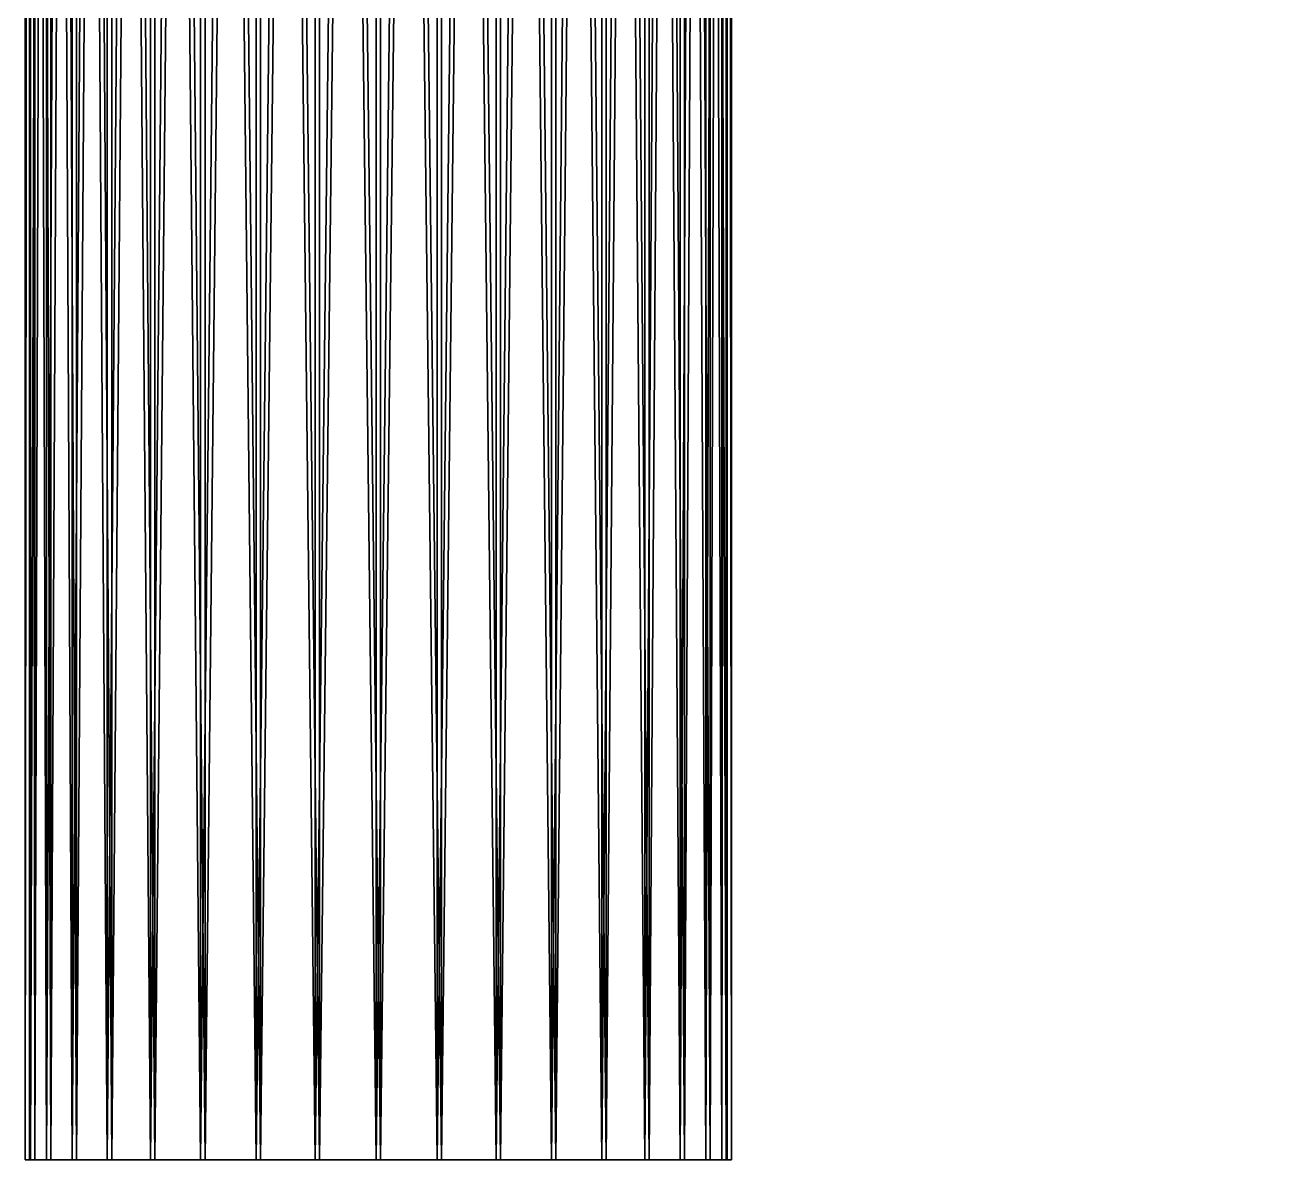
# Model space of a CAD drawing. Header units: metres. Extents: x -4.87 to 4.87, y -6.04 to 1.46.
# Drawn here: x -1.226 to -0.688, y -5.75 to -5.265 of the extents above; entities that cross this region are included whole.
import ezdxf

# ---------------------------------------------------------------- set-up
doc = ezdxf.new("R2010")
doc.units = ezdxf.units.M

msp = doc.modelspace()

# ---------------------------------------------------------------- linework, layer by layer
at = {"layer": 'Cylinder 7'}
for points in [[(-1.22591, -5.75, 0.8876), (-1.22363, -3.5, 0.91364), (-1.22363, -5.75, 0.91364)], [(-1.22591, -5.75, 0.8876), (-1.22591, -3.5, 0.8876), (-1.22363, -3.5, 0.91364)], [(-1.22363, -5.75, 0.86155), (-1.22591, -3.5, 0.8876), (-1.22591, -5.75, 0.8876)], [(-1.22363, -5.75, 0.86155), (-1.22363, -3.5, 0.86155), (-1.22591, -3.5, 0.8876)], [(-1.22363, -5.75, 0.91364), (-1.21687, -3.5, 0.9389), (-1.21686, -5.75, 0.9389)], [(-1.22363, -5.75, 0.91364), (-1.22363, -3.5, 0.91364), (-1.21687, -3.5, 0.9389)], [(-1.21686, -5.75, 0.83629), (-1.22363, -3.5, 0.86155), (-1.22363, -5.75, 0.86155)], [(-1.21686, -5.75, 0.83629), (-1.21687, -3.5, 0.83629), (-1.22363, -3.5, 0.86155)], [(-1.21686, -5.75, 0.9389), (-1.21687, -3.5, 0.9389), (-1.20581, -3.5, 0.9626)], [(-1.20581, -5.75, 0.8126), (-1.21687, -3.5, 0.83629), (-1.21686, -5.75, 0.83629)], [(-1.20581, -5.75, 0.8126), (-1.20581, -3.5, 0.8126), (-1.21687, -3.5, 0.83629)], [(-1.21686, -5.75, 0.9389), (-1.20581, -3.5, 0.9626), (-1.20581, -5.75, 0.9626)], [(-1.20581, -5.75, 0.9626), (-1.19082, -3.5, 0.98401), (-1.19082, -5.75, 0.98401)], [(-1.20581, -5.75, 0.9626), (-1.20581, -3.5, 0.9626), (-1.19082, -3.5, 0.98401)], [(-1.19082, -5.75, 0.79118), (-1.20581, -3.5, 0.8126), (-1.20581, -5.75, 0.8126)], [(-1.19082, -5.75, 0.79118), (-1.19082, -3.5, 0.79118), (-1.20581, -3.5, 0.8126)], [(-1.19082, -5.75, 0.98401), (-1.17233, -3.5, 1.0025), (-1.17233, -5.75, 1.0025)], [(-1.19082, -5.75, 0.98401), (-1.19082, -3.5, 0.98401), (-1.17233, -3.5, 1.0025)], [(-1.17233, -5.75, 0.77269), (-1.19082, -3.5, 0.79118), (-1.19082, -5.75, 0.79118)], [(-1.17233, -5.75, 0.77269), (-1.17233, -3.5, 0.77269), (-1.19082, -3.5, 0.79118)], [(-1.17233, -5.75, 1.0025), (-1.15091, -3.5, 1.0175), (-1.15091, -5.75, 1.0175)], [(-1.17233, -5.75, 1.0025), (-1.17233, -3.5, 1.0025), (-1.15091, -3.5, 1.0175)], [(-1.15091, -5.75, 0.75769), (-1.17233, -3.5, 0.77269), (-1.17233, -5.75, 0.77269)], [(-1.15091, -5.75, 0.75769), (-1.15091, -3.5, 0.75769), (-1.17233, -3.5, 0.77269)], [(-1.15091, -5.75, 1.0175), (-1.12721, -3.5, 1.02855), (-1.12721, -5.75, 1.02855)], [(-1.15091, -5.75, 1.0175), (-1.15091, -3.5, 1.0175), (-1.12721, -3.5, 1.02855)], [(-1.12721, -5.75, 0.74664), (-1.15091, -3.5, 0.75769), (-1.15091, -5.75, 0.75769)], [(-1.12721, -5.75, 0.74664), (-1.12721, -3.5, 0.74664), (-1.15091, -3.5, 0.75769)], [(-1.12721, -5.75, 1.02855), (-1.10196, -3.5, 1.03532), (-1.10196, -5.75, 1.03532)], [(-1.12721, -5.75, 1.02855), (-1.12721, -3.5, 1.02855), (-1.10196, -3.5, 1.03532)], [(-1.10196, -5.75, 0.73987), (-1.12721, -3.5, 0.74664), (-1.12721, -5.75, 0.74664)], [(-1.10196, -5.75, 0.73987), (-1.10196, -3.5, 0.73987), (-1.12721, -3.5, 0.74664)], [(-1.10196, -5.75, 1.03532), (-1.07591, -3.5, 1.0376), (-1.07591, -5.75, 1.0376)], [(-1.10196, -5.75, 1.03532), (-1.10196, -3.5, 1.03532), (-1.07591, -3.5, 1.0376)], [(-1.07591, -5.75, 0.7376), (-1.10196, -3.5, 0.73987), (-1.10196, -5.75, 0.73987)], [(-1.07591, -5.75, 0.7376), (-1.07591, -3.5, 0.7376), (-1.10196, -3.5, 0.73987)], [(-1.04986, -5.75, 0.73987), (-1.07591, -3.5, 0.7376), (-1.07591, -5.75, 0.7376)], [(-1.04986, -5.75, 0.73987), (-1.04986, -3.5, 0.73987), (-1.07591, -3.5, 0.7376)], [(-1.07591, -5.75, 1.0376), (-1.04986, -3.5, 1.03532), (-1.04986, -5.75, 1.03532)], [(-1.07591, -5.75, 1.0376), (-1.07591, -3.5, 1.0376), (-1.04986, -3.5, 1.03532)], [(-1.02461, -5.75, 0.74664), (-1.04986, -3.5, 0.73987), (-1.04986, -5.75, 0.73987)], [(-1.02461, -5.75, 0.74664), (-1.02461, -3.5, 0.74664), (-1.04986, -3.5, 0.73987)], [(-1.04986, -5.75, 1.03532), (-1.02461, -3.5, 1.02855), (-1.02461, -5.75, 1.02855)], [(-1.04986, -5.75, 1.03532), (-1.04986, -3.5, 1.03532), (-1.02461, -3.5, 1.02855)], [(-1.00091, -5.75, 0.75769), (-1.02461, -3.5, 0.74664), (-1.02461, -5.75, 0.74664)], [(-1.00091, -5.75, 0.75769), (-1.00091, -3.5, 0.75769), (-1.02461, -3.5, 0.74664)], [(-1.02461, -5.75, 1.02855), (-1.00091, -3.5, 1.0175), (-1.00091, -5.75, 1.0175)], [(-1.02461, -5.75, 1.02855), (-1.02461, -3.5, 1.02855), (-1.00091, -3.5, 1.0175)], [(-0.97949, -5.75, 0.77269), (-1.00091, -3.5, 0.75769), (-1.00091, -5.75, 0.75769)], [(-0.97949, -5.75, 0.77269), (-0.97949, -3.5, 0.77269), (-1.00091, -3.5, 0.75769)], [(-1.00091, -5.75, 1.0175), (-0.97949, -3.5, 1.0025), (-0.97949, -5.75, 1.0025)], [(-1.00091, -5.75, 1.0175), (-1.00091, -3.5, 1.0175), (-0.97949, -3.5, 1.0025)], [(-0.961, -5.75, 0.79118), (-0.97949, -3.5, 0.77269), (-0.97949, -5.75, 0.77269)], [(-0.961, -5.75, 0.79118), (-0.961, -3.5, 0.79118), (-0.97949, -3.5, 0.77269)], [(-0.97949, -5.75, 1.0025), (-0.961, -3.5, 0.98401), (-0.961, -5.75, 0.98401)], [(-0.97949, -5.75, 1.0025), (-0.97949, -3.5, 1.0025), (-0.961, -3.5, 0.98401)], [(-0.94601, -5.75, 0.8126), (-0.961, -3.5, 0.79118), (-0.961, -5.75, 0.79118)], [(-0.94601, -5.75, 0.8126), (-0.94601, -3.5, 0.8126), (-0.961, -3.5, 0.79118)], [(-0.961, -5.75, 0.98401), (-0.94601, -3.5, 0.9626), (-0.94601, -5.75, 0.9626)], [(-0.961, -5.75, 0.98401), (-0.961, -3.5, 0.98401), (-0.94601, -3.5, 0.9626)], [(-0.93496, -5.75, 0.83629), (-0.94601, -3.5, 0.8126), (-0.94601, -5.75, 0.8126)], [(-0.93496, -5.75, 0.83629), (-0.93496, -3.5, 0.83629), (-0.94601, -3.5, 0.8126)], [(-0.94601, -5.75, 0.9626), (-0.93496, -3.5, 0.9389), (-0.93496, -5.75, 0.9389)], [(-0.94601, -5.75, 0.9626), (-0.94601, -3.5, 0.9626), (-0.93496, -3.5, 0.9389)], [(-0.92819, -5.75, 0.86155), (-0.93496, -3.5, 0.83629), (-0.93496, -5.75, 0.83629)], [(-0.92819, -5.75, 0.86155), (-0.92819, -3.5, 0.86155), (-0.93496, -3.5, 0.83629)], [(-0.93496, -5.75, 0.9389), (-0.92819, -3.5, 0.91364), (-0.92819, -5.75, 0.91364)], [(-0.93496, -5.75, 0.9389), (-0.93496, -3.5, 0.9389), (-0.92819, -3.5, 0.91364)], [(-0.92591, -5.75, 0.8876), (-0.92819, -3.5, 0.86155), (-0.92819, -5.75, 0.86155)], [(-0.92591, -5.75, 0.8876), (-0.92591, -3.5, 0.8876), (-0.92819, -3.5, 0.86155)], [(-0.92819, -5.75, 0.91364), (-0.92591, -3.5, 0.8876), (-0.92591, -5.75, 0.8876)], [(-0.92819, -5.75, 0.91364), (-0.92819, -3.5, 0.91364), (-0.92591, -3.5, 0.8876)], [(-1.07591, -5.75, 0.8876), (-1.22591, -5.75, 0.8876), (-1.22363, -5.75, 0.91364)], [(-1.22591, -5.75, 0.8876), (-1.22363, -5.75, 0.91364), (-1.22363, -5.75, 0.91364)], [(-1.22591, -5.75, 0.8876), (-1.22591, -5.75, 0.8876), (-1.22363, -5.75, 0.91364)], [(-1.07591, -5.75, 0.8876), (-1.22591, -5.75, 0.8876), (-1.07591, -5.75, 0.8876)], [(-1.07591, -5.75, 0.8876), (-1.22363, -5.75, 0.86155), (-1.22591, -5.75, 0.8876)], [(-1.22363, -5.75, 0.86155), (-1.22591, -5.75, 0.8876), (-1.22591, -5.75, 0.8876)], [(-1.22363, -5.75, 0.86155), (-1.22363, -5.75, 0.86155), (-1.22591, -5.75, 0.8876)], [(-1.07591, -5.75, 0.8876), (-1.22363, -5.75, 0.91364), (-1.21686, -5.75, 0.9389)], [(-1.22363, -5.75, 0.91364), (-1.21686, -5.75, 0.9389), (-1.21686, -5.75, 0.9389)], [(-1.22363, -5.75, 0.91364), (-1.22363, -5.75, 0.91364), (-1.21686, -5.75, 0.9389)], [(-1.07591, -5.75, 0.8876), (-1.22363, -5.75, 0.91364), (-1.07591, -5.75, 0.8876)], [(-1.07591, -5.75, 0.8876), (-1.22363, -5.75, 0.86155), (-1.07591, -5.75, 0.8876)], [(-1.07591, -5.75, 0.8876), (-1.21686, -5.75, 0.83629), (-1.22363, -5.75, 0.86155)], [(-1.21686, -5.75, 0.83629), (-1.22363, -5.75, 0.86155), (-1.22363, -5.75, 0.86155)], [(-1.21686, -5.75, 0.83629), (-1.21686, -5.75, 0.83629), (-1.22363, -5.75, 0.86155)], [(-1.07591, -5.75, 0.8876), (-1.21686, -5.75, 0.9389), (-1.20581, -5.75, 0.9626)], [(-1.21686, -5.75, 0.9389), (-1.20581, -5.75, 0.9626), (-1.20581, -5.75, 0.9626)], [(-1.21686, -5.75, 0.9389), (-1.21686, -5.75, 0.9389), (-1.20581, -5.75, 0.9626)], [(-1.07591, -5.75, 0.8876), (-1.21686, -5.75, 0.9389), (-1.07591, -5.75, 0.8876)], [(-1.07591, -5.75, 0.8876), (-1.21686, -5.75, 0.83629), (-1.07591, -5.75, 0.8876)], [(-1.07591, -5.75, 0.8876), (-1.20581, -5.75, 0.8126), (-1.21686, -5.75, 0.83629)], [(-1.20581, -5.75, 0.8126), (-1.21686, -5.75, 0.83629), (-1.21686, -5.75, 0.83629)], [(-1.20581, -5.75, 0.8126), (-1.20581, -5.75, 0.8126), (-1.21686, -5.75, 0.83629)], [(-1.07591, -5.75, 0.8876), (-1.20581, -5.75, 0.9626), (-1.19082, -5.75, 0.98401)], [(-1.20581, -5.75, 0.9626), (-1.19082, -5.75, 0.98401), (-1.19082, -5.75, 0.98401)], [(-1.20581, -5.75, 0.9626), (-1.20581, -5.75, 0.9626), (-1.19082, -5.75, 0.98401)], [(-1.07591, -5.75, 0.8876), (-1.20581, -5.75, 0.9626), (-1.07591, -5.75, 0.8876)], [(-1.07591, -5.75, 0.8876), (-1.20581, -5.75, 0.8126), (-1.07591, -5.75, 0.8876)], [(-1.07591, -5.75, 0.8876), (-1.19082, -5.75, 0.79118), (-1.20581, -5.75, 0.8126)], [(-1.19082, -5.75, 0.79118), (-1.20581, -5.75, 0.8126), (-1.20581, -5.75, 0.8126)], [(-1.19082, -5.75, 0.79118), (-1.19082, -5.75, 0.79118), (-1.20581, -5.75, 0.8126)], [(-1.07591, -5.75, 0.8876), (-1.19082, -5.75, 0.98401), (-1.17233, -5.75, 1.0025)], [(-1.19082, -5.75, 0.98401), (-1.17233, -5.75, 1.0025), (-1.17233, -5.75, 1.0025)], [(-1.19082, -5.75, 0.98401), (-1.19082, -5.75, 0.98401), (-1.17233, -5.75, 1.0025)], [(-1.07591, -5.75, 0.8876), (-1.19082, -5.75, 0.98401), (-1.07591, -5.75, 0.8876)], [(-1.07591, -5.75, 0.8876), (-1.19082, -5.75, 0.79118), (-1.07591, -5.75, 0.8876)], [(-1.07591, -5.75, 0.8876), (-1.17233, -5.75, 0.77269), (-1.19082, -5.75, 0.79118)], [(-1.17233, -5.75, 0.77269), (-1.19082, -5.75, 0.79118), (-1.19082, -5.75, 0.79118)], [(-1.17233, -5.75, 0.77269), (-1.17233, -5.75, 0.77269), (-1.19082, -5.75, 0.79118)], [(-1.07591, -5.75, 0.8876), (-1.17233, -5.75, 1.0025), (-1.15091, -5.75, 1.0175)], [(-1.17233, -5.75, 1.0025), (-1.15091, -5.75, 1.0175), (-1.15091, -5.75, 1.0175)], [(-1.17233, -5.75, 1.0025), (-1.17233, -5.75, 1.0025), (-1.15091, -5.75, 1.0175)], [(-1.07591, -5.75, 0.8876), (-1.17233, -5.75, 1.0025), (-1.07591, -5.75, 0.8876)], [(-1.07591, -5.75, 0.8876), (-1.17233, -5.75, 0.77269), (-1.07591, -5.75, 0.8876)], [(-1.07591, -5.75, 0.8876), (-1.15091, -5.75, 0.75769), (-1.17233, -5.75, 0.77269)], [(-1.15091, -5.75, 0.75769), (-1.17233, -5.75, 0.77269), (-1.17233, -5.75, 0.77269)], [(-1.15091, -5.75, 0.75769), (-1.15091, -5.75, 0.75769), (-1.17233, -5.75, 0.77269)], [(-1.07591, -5.75, 0.8876), (-1.15091, -5.75, 1.0175), (-1.12721, -5.75, 1.02855)], [(-1.15091, -5.75, 1.0175), (-1.12721, -5.75, 1.02855), (-1.12721, -5.75, 1.02855)], [(-1.15091, -5.75, 1.0175), (-1.15091, -5.75, 1.0175), (-1.12721, -5.75, 1.02855)], [(-1.07591, -5.75, 0.8876), (-1.15091, -5.75, 1.0175), (-1.07591, -5.75, 0.8876)], [(-1.07591, -5.75, 0.8876), (-1.15091, -5.75, 0.75769), (-1.07591, -5.75, 0.8876)], [(-1.07591, -5.75, 0.8876), (-1.12721, -5.75, 0.74664), (-1.15091, -5.75, 0.75769)], [(-1.12721, -5.75, 0.74664), (-1.15091, -5.75, 0.75769), (-1.15091, -5.75, 0.75769)], [(-1.12721, -5.75, 0.74664), (-1.12721, -5.75, 0.74664), (-1.15091, -5.75, 0.75769)], [(-1.07591, -5.75, 0.8876), (-1.12721, -5.75, 1.02855), (-1.10196, -5.75, 1.03532)], [(-1.12721, -5.75, 1.02855), (-1.10196, -5.75, 1.03532), (-1.10196, -5.75, 1.03532)], [(-1.12721, -5.75, 1.02855), (-1.12721, -5.75, 1.02855), (-1.10196, -5.75, 1.03532)], [(-1.07591, -5.75, 0.8876), (-1.12721, -5.75, 1.02855), (-1.07591, -5.75, 0.8876)], [(-1.07591, -5.75, 0.8876), (-1.12721, -5.75, 0.74664), (-1.07591, -5.75, 0.8876)], [(-1.07591, -5.75, 0.8876), (-1.10196, -5.75, 0.73987), (-1.12721, -5.75, 0.74664)], [(-1.10196, -5.75, 0.73987), (-1.12721, -5.75, 0.74664), (-1.12721, -5.75, 0.74664)], [(-1.10196, -5.75, 0.73987), (-1.10196, -5.75, 0.73987), (-1.12721, -5.75, 0.74664)], [(-1.07591, -5.75, 0.8876), (-1.10196, -5.75, 1.03532), (-1.07591, -5.75, 1.0376)], [(-1.10196, -5.75, 1.03532), (-1.07591, -5.75, 1.0376), (-1.07591, -5.75, 1.0376)], [(-1.10196, -5.75, 1.03532), (-1.10196, -5.75, 1.03532), (-1.07591, -5.75, 1.0376)], [(-1.07591, -5.75, 0.8876), (-1.10196, -5.75, 1.03532), (-1.07591, -5.75, 0.8876)], [(-1.07591, -5.75, 0.8876), (-1.10196, -5.75, 0.73987), (-1.07591, -5.75, 0.8876)], [(-1.07591, -5.75, 0.8876), (-1.07591, -5.75, 0.7376), (-1.10196, -5.75, 0.73987)], [(-1.07591, -5.75, 0.7376), (-1.10196, -5.75, 0.73987), (-1.10196, -5.75, 0.73987)], [(-1.07591, -5.75, 0.7376), (-1.07591, -5.75, 0.7376), (-1.10196, -5.75, 0.73987)], [(-1.07591, -5.75, 0.8876), (-1.07591, -5.75, 1.0376), (-1.07591, -5.75, 0.8876)], [(-1.07591, -5.75, 0.8876), (-1.07591, -5.75, 0.7376), (-1.07591, -5.75, 0.8876)], [(-1.07591, -5.75, 0.8876), (-1.04986, -5.75, 0.73987), (-1.07591, -5.75, 0.7376)], [(-1.04986, -5.75, 0.73987), (-1.07591, -5.75, 0.7376), (-1.07591, -5.75, 0.7376)], [(-1.04986, -5.75, 0.73987), (-1.04986, -5.75, 0.73987), (-1.07591, -5.75, 0.7376)], [(-1.07591, -5.75, 0.8876), (-1.04986, -5.75, 0.73987), (-1.07591, -5.75, 0.8876)], [(-1.07591, -5.75, 0.8876), (-1.02461, -5.75, 0.74664), (-1.04986, -5.75, 0.73987)], [(-1.07591, -5.75, 0.8876), (-1.02461, -5.75, 0.74664), (-1.07591, -5.75, 0.8876)], [(-1.07591, -5.75, 0.8876), (-1.00091, -5.75, 0.75769), (-1.02461, -5.75, 0.74664)], [(-1.07591, -5.75, 0.8876), (-1.00091, -5.75, 0.75769), (-1.07591, -5.75, 0.8876)], [(-1.07591, -5.75, 0.8876), (-0.97949, -5.75, 0.77269), (-1.00091, -5.75, 0.75769)], [(-1.07591, -5.75, 0.8876), (-0.97949, -5.75, 0.77269), (-1.07591, -5.75, 0.8876)], [(-1.07591, -5.75, 0.8876), (-0.961, -5.75, 0.79118), (-0.97949, -5.75, 0.77269)], [(-1.07591, -5.75, 0.8876), (-0.961, -5.75, 0.79118), (-1.07591, -5.75, 0.8876)], [(-1.07591, -5.75, 0.8876), (-0.94601, -5.75, 0.8126), (-0.961, -5.75, 0.79118)], [(-1.07591, -5.75, 0.8876), (-0.94601, -5.75, 0.8126), (-1.07591, -5.75, 0.8876)], [(-1.07591, -5.75, 0.8876), (-0.93496, -5.75, 0.83629), (-0.94601, -5.75, 0.8126)], [(-1.07591, -5.75, 0.8876), (-0.93496, -5.75, 0.83629), (-1.07591, -5.75, 0.8876)], [(-1.07591, -5.75, 0.8876), (-0.92819, -5.75, 0.86155), (-0.93496, -5.75, 0.83629)], [(-1.07591, -5.75, 0.8876), (-0.92819, -5.75, 0.86155), (-1.07591, -5.75, 0.8876)], [(-1.07591, -5.75, 0.8876), (-0.92591, -5.75, 0.8876), (-0.92819, -5.75, 0.86155)], [(-1.07591, -5.75, 0.8876), (-0.92591, -5.75, 0.8876), (-1.07591, -5.75, 0.8876)], [(-1.07591, -5.75, 0.8876), (-0.92819, -5.75, 0.91364), (-0.92591, -5.75, 0.8876)], [(-1.07591, -5.75, 0.8876), (-0.92819, -5.75, 0.91364), (-1.07591, -5.75, 0.8876)], [(-1.07591, -5.75, 0.8876), (-0.93496, -5.75, 0.9389), (-0.92819, -5.75, 0.91364)], [(-1.07591, -5.75, 0.8876), (-0.93496, -5.75, 0.9389), (-1.07591, -5.75, 0.8876)], [(-1.07591, -5.75, 0.8876), (-0.94601, -5.75, 0.9626), (-0.93496, -5.75, 0.9389)], [(-1.07591, -5.75, 0.8876), (-0.94601, -5.75, 0.9626), (-1.07591, -5.75, 0.8876)], [(-1.07591, -5.75, 0.8876), (-0.961, -5.75, 0.98401), (-0.94601, -5.75, 0.9626)], [(-1.07591, -5.75, 0.8876), (-0.961, -5.75, 0.98401), (-1.07591, -5.75, 0.8876)], [(-1.07591, -5.75, 0.8876), (-0.97949, -5.75, 1.0025), (-0.961, -5.75, 0.98401)], [(-1.07591, -5.75, 0.8876), (-0.97949, -5.75, 1.0025), (-1.07591, -5.75, 0.8876)], [(-1.07591, -5.75, 0.8876), (-1.00091, -5.75, 1.0175), (-0.97949, -5.75, 1.0025)], [(-1.07591, -5.75, 0.8876), (-1.00091, -5.75, 1.0175), (-1.07591, -5.75, 0.8876)], [(-1.07591, -5.75, 0.8876), (-1.02461, -5.75, 1.02855), (-1.00091, -5.75, 1.0175)], [(-1.07591, -5.75, 0.8876), (-1.02461, -5.75, 1.02855), (-1.07591, -5.75, 0.8876)], [(-1.07591, -5.75, 0.8876), (-1.04986, -5.75, 1.03532), (-1.02461, -5.75, 1.02855)], [(-1.07591, -5.75, 0.8876), (-1.04986, -5.75, 1.03532), (-1.07591, -5.75, 0.8876)], [(-1.07591, -5.75, 0.8876), (-1.07591, -5.75, 1.0376), (-1.04986, -5.75, 1.03532)], [(-1.07591, -5.75, 1.0376), (-1.04986, -5.75, 1.03532), (-1.04986, -5.75, 1.03532)], [(-1.07591, -5.75, 1.0376), (-1.07591, -5.75, 1.0376), (-1.04986, -5.75, 1.03532)], [(-1.02461, -5.75, 0.74664), (-1.04986, -5.75, 0.73987), (-1.04986, -5.75, 0.73987)], [(-1.02461, -5.75, 0.74664), (-1.02461, -5.75, 0.74664), (-1.04986, -5.75, 0.73987)], [(-1.04986, -5.75, 1.03532), (-1.02461, -5.75, 1.02855), (-1.02461, -5.75, 1.02855)], [(-1.04986, -5.75, 1.03532), (-1.04986, -5.75, 1.03532), (-1.02461, -5.75, 1.02855)], [(-1.00091, -5.75, 0.75769), (-1.02461, -5.75, 0.74664), (-1.02461, -5.75, 0.74664)], [(-1.00091, -5.75, 0.75769), (-1.00091, -5.75, 0.75769), (-1.02461, -5.75, 0.74664)], [(-1.02461, -5.75, 1.02855), (-1.00091, -5.75, 1.0175), (-1.00091, -5.75, 1.0175)], [(-1.02461, -5.75, 1.02855), (-1.02461, -5.75, 1.02855), (-1.00091, -5.75, 1.0175)], [(-0.97949, -5.75, 0.77269), (-1.00091, -5.75, 0.75769), (-1.00091, -5.75, 0.75769)], [(-0.97949, -5.75, 0.77269), (-0.97949, -5.75, 0.77269), (-1.00091, -5.75, 0.75769)], [(-1.00091, -5.75, 1.0175), (-0.97949, -5.75, 1.0025), (-0.97949, -5.75, 1.0025)], [(-1.00091, -5.75, 1.0175), (-1.00091, -5.75, 1.0175), (-0.97949, -5.75, 1.0025)], [(-0.961, -5.75, 0.79118), (-0.97949, -5.75, 0.77269), (-0.97949, -5.75, 0.77269)], [(-0.961, -5.75, 0.79118), (-0.961, -5.75, 0.79118), (-0.97949, -5.75, 0.77269)], [(-0.97949, -5.75, 1.0025), (-0.961, -5.75, 0.98401), (-0.961, -5.75, 0.98401)], [(-0.97949, -5.75, 1.0025), (-0.97949, -5.75, 1.0025), (-0.961, -5.75, 0.98401)], [(-0.94601, -5.75, 0.8126), (-0.961, -5.75, 0.79118), (-0.961, -5.75, 0.79118)], [(-0.94601, -5.75, 0.8126), (-0.94601, -5.75, 0.8126), (-0.961, -5.75, 0.79118)], [(-0.961, -5.75, 0.98401), (-0.94601, -5.75, 0.9626), (-0.94601, -5.75, 0.9626)], [(-0.961, -5.75, 0.98401), (-0.961, -5.75, 0.98401), (-0.94601, -5.75, 0.9626)], [(-0.93496, -5.75, 0.83629), (-0.94601, -5.75, 0.8126), (-0.94601, -5.75, 0.8126)], [(-0.93496, -5.75, 0.83629), (-0.93496, -5.75, 0.83629), (-0.94601, -5.75, 0.8126)], [(-0.94601, -5.75, 0.9626), (-0.93496, -5.75, 0.9389), (-0.93496, -5.75, 0.9389)], [(-0.94601, -5.75, 0.9626), (-0.94601, -5.75, 0.9626), (-0.93496, -5.75, 0.9389)], [(-0.92819, -5.75, 0.86155), (-0.93496, -5.75, 0.83629), (-0.93496, -5.75, 0.83629)], [(-0.92819, -5.75, 0.86155), (-0.92819, -5.75, 0.86155), (-0.93496, -5.75, 0.83629)], [(-0.93496, -5.75, 0.9389), (-0.92819, -5.75, 0.91364), (-0.92819, -5.75, 0.91364)], [(-0.93496, -5.75, 0.9389), (-0.93496, -5.75, 0.9389), (-0.92819, -5.75, 0.91364)], [(-0.92591, -5.75, 0.8876), (-0.92819, -5.75, 0.86155), (-0.92819, -5.75, 0.86155)], [(-0.92591, -5.75, 0.8876), (-0.92591, -5.75, 0.8876), (-0.92819, -5.75, 0.86155)], [(-0.92819, -5.75, 0.91364), (-0.92591, -5.75, 0.8876), (-0.92591, -5.75, 0.8876)], [(-0.92819, -5.75, 0.91364), (-0.92819, -5.75, 0.91364), (-0.92591, -5.75, 0.8876)]]:
    msp.add_3dface(points, dxfattribs=at)
at = {"layer": 'Cylinder 9'}
for points in [[(-1.22403, -5.75, 0.50881), (-1.22176, -3.5, 0.53485), (-1.22175, -5.75, 0.53485)], [(-1.22403, -5.75, 0.50881), (-1.22403, -3.5, 0.50881), (-1.22176, -3.5, 0.53485)], [(-1.22175, -5.75, 0.48276), (-1.22403, -3.5, 0.50881), (-1.22403, -5.75, 0.50881)], [(-1.22175, -5.75, 0.48276), (-1.22176, -3.5, 0.48276), (-1.22403, -3.5, 0.50881)], [(-1.22175, -5.75, 0.53485), (-1.22176, -3.5, 0.53485), (-1.21499, -3.5, 0.56011)], [(-1.21499, -5.75, 0.4575), (-1.22176, -3.5, 0.48276), (-1.22175, -5.75, 0.48276)], [(-1.21499, -5.75, 0.4575), (-1.21499, -3.5, 0.4575), (-1.22176, -3.5, 0.48276)], [(-1.22175, -5.75, 0.53485), (-1.21499, -3.5, 0.56011), (-1.21499, -5.75, 0.56011)], [(-1.21499, -5.75, 0.56011), (-1.20394, -3.5, 0.58381), (-1.20394, -5.75, 0.58381)], [(-1.21499, -5.75, 0.56011), (-1.21499, -3.5, 0.56011), (-1.20394, -3.5, 0.58381)], [(-1.20394, -5.75, 0.43381), (-1.21499, -3.5, 0.4575), (-1.21499, -5.75, 0.4575)], [(-1.20394, -5.75, 0.43381), (-1.20394, -3.5, 0.43381), (-1.21499, -3.5, 0.4575)], [(-1.20394, -5.75, 0.58381), (-1.18894, -3.5, 0.60522), (-1.18894, -5.75, 0.60522)], [(-1.20394, -5.75, 0.58381), (-1.20394, -3.5, 0.58381), (-1.18894, -3.5, 0.60522)], [(-1.18894, -5.75, 0.41239), (-1.20394, -3.5, 0.43381), (-1.20394, -5.75, 0.43381)], [(-1.18894, -5.75, 0.41239), (-1.18894, -3.5, 0.41239), (-1.20394, -3.5, 0.43381)], [(-1.18894, -5.75, 0.60522), (-1.17045, -3.5, 0.62371), (-1.17045, -5.75, 0.62371)], [(-1.18894, -5.75, 0.60522), (-1.18894, -3.5, 0.60522), (-1.17045, -3.5, 0.62371)], [(-1.17045, -5.75, 0.3939), (-1.18894, -3.5, 0.41239), (-1.18894, -5.75, 0.41239)], [(-1.17045, -5.75, 0.3939), (-1.17045, -3.5, 0.3939), (-1.18894, -3.5, 0.41239)], [(-1.17045, -5.75, 0.62371), (-1.14903, -3.5, 0.63871), (-1.14903, -5.75, 0.63871)], [(-1.17045, -5.75, 0.62371), (-1.17045, -3.5, 0.62371), (-1.14903, -3.5, 0.63871)], [(-1.14903, -5.75, 0.3789), (-1.17045, -3.5, 0.3939), (-1.17045, -5.75, 0.3939)], [(-1.14903, -5.75, 0.3789), (-1.14903, -3.5, 0.3789), (-1.17045, -3.5, 0.3939)], [(-1.14903, -5.75, 0.63871), (-1.12534, -3.5, 0.64976), (-1.12534, -5.75, 0.64976)], [(-1.14903, -5.75, 0.63871), (-1.14903, -3.5, 0.63871), (-1.12534, -3.5, 0.64976)], [(-1.12534, -5.75, 0.36785), (-1.14903, -3.5, 0.3789), (-1.14903, -5.75, 0.3789)], [(-1.12534, -5.75, 0.36785), (-1.12534, -3.5, 0.36785), (-1.14903, -3.5, 0.3789)], [(-1.12534, -5.75, 0.64976), (-1.10008, -3.5, 0.65653), (-1.10008, -5.75, 0.65653)], [(-1.12534, -5.75, 0.64976), (-1.12534, -3.5, 0.64976), (-1.10008, -3.5, 0.65653)], [(-1.10008, -5.75, 0.36108), (-1.12534, -3.5, 0.36785), (-1.12534, -5.75, 0.36785)], [(-1.10008, -5.75, 0.36108), (-1.10008, -3.5, 0.36109), (-1.12534, -3.5, 0.36785)], [(-1.10008, -5.75, 0.65653), (-1.07403, -3.5, 0.65881), (-1.07403, -5.75, 0.65881)], [(-1.10008, -5.75, 0.65653), (-1.10008, -3.5, 0.65653), (-1.07403, -3.5, 0.65881)], [(-1.07403, -5.75, 0.35881), (-1.10008, -3.5, 0.36109), (-1.10008, -5.75, 0.36108)], [(-1.07403, -5.75, 0.35881), (-1.07403, -3.5, 0.35881), (-1.10008, -3.5, 0.36109)], [(-1.04799, -5.75, 0.36108), (-1.07403, -3.5, 0.35881), (-1.07403, -5.75, 0.35881)], [(-1.04799, -5.75, 0.36108), (-1.04799, -3.5, 0.36109), (-1.07403, -3.5, 0.35881)], [(-1.07403, -5.75, 0.65881), (-1.04799, -3.5, 0.65653), (-1.04799, -5.75, 0.65653)], [(-1.07403, -5.75, 0.65881), (-1.07403, -3.5, 0.65881), (-1.04799, -3.5, 0.65653)], [(-1.02273, -5.75, 0.36785), (-1.04799, -3.5, 0.36109), (-1.04799, -5.75, 0.36108)], [(-1.02273, -5.75, 0.36785), (-1.02273, -3.5, 0.36785), (-1.04799, -3.5, 0.36109)], [(-1.04799, -5.75, 0.65653), (-1.02273, -3.5, 0.64976), (-1.02273, -5.75, 0.64976)], [(-1.04799, -5.75, 0.65653), (-1.04799, -3.5, 0.65653), (-1.02273, -3.5, 0.64976)], [(-0.99903, -5.75, 0.3789), (-1.02273, -3.5, 0.36785), (-1.02273, -5.75, 0.36785)], [(-0.99903, -5.75, 0.3789), (-0.99903, -3.5, 0.3789), (-1.02273, -3.5, 0.36785)], [(-1.02273, -5.75, 0.64976), (-0.99903, -3.5, 0.63871), (-0.99903, -5.75, 0.63871)], [(-1.02273, -5.75, 0.64976), (-1.02273, -3.5, 0.64976), (-0.99903, -3.5, 0.63871)], [(-0.97761, -5.75, 0.3939), (-0.99903, -3.5, 0.3789), (-0.99903, -5.75, 0.3789)], [(-0.97761, -5.75, 0.3939), (-0.97762, -3.5, 0.3939), (-0.99903, -3.5, 0.3789)], [(-0.99903, -5.75, 0.63871), (-0.97762, -3.5, 0.62371), (-0.97761, -5.75, 0.62371)], [(-0.99903, -5.75, 0.63871), (-0.99903, -3.5, 0.63871), (-0.97762, -3.5, 0.62371)], [(-0.95913, -5.75, 0.41239), (-0.97762, -3.5, 0.3939), (-0.97761, -5.75, 0.3939)], [(-0.95913, -5.75, 0.41239), (-0.95913, -3.5, 0.41239), (-0.97762, -3.5, 0.3939)], [(-0.97761, -5.75, 0.62371), (-0.97762, -3.5, 0.62371), (-0.95913, -3.5, 0.60522)], [(-0.97761, -5.75, 0.62371), (-0.95913, -3.5, 0.60522), (-0.95913, -5.75, 0.60522)], [(-0.94413, -5.75, 0.43381), (-0.95913, -3.5, 0.41239), (-0.95913, -5.75, 0.41239)], [(-0.94413, -5.75, 0.43381), (-0.94413, -3.5, 0.43381), (-0.95913, -3.5, 0.41239)], [(-0.95913, -5.75, 0.60522), (-0.94413, -3.5, 0.58381), (-0.94413, -5.75, 0.58381)], [(-0.95913, -5.75, 0.60522), (-0.95913, -3.5, 0.60522), (-0.94413, -3.5, 0.58381)], [(-0.93308, -5.75, 0.4575), (-0.94413, -3.5, 0.43381), (-0.94413, -5.75, 0.43381)], [(-0.93308, -5.75, 0.4575), (-0.93308, -3.5, 0.4575), (-0.94413, -3.5, 0.43381)], [(-0.94413, -5.75, 0.58381), (-0.93308, -3.5, 0.56011), (-0.93308, -5.75, 0.56011)], [(-0.94413, -5.75, 0.58381), (-0.94413, -3.5, 0.58381), (-0.93308, -3.5, 0.56011)], [(-0.92631, -5.75, 0.48276), (-0.93308, -3.5, 0.4575), (-0.93308, -5.75, 0.4575)], [(-0.92631, -5.75, 0.48276), (-0.92631, -3.5, 0.48276), (-0.93308, -3.5, 0.4575)], [(-0.93308, -5.75, 0.56011), (-0.92631, -3.5, 0.53485), (-0.92631, -5.75, 0.53485)], [(-0.93308, -5.75, 0.56011), (-0.93308, -3.5, 0.56011), (-0.92631, -3.5, 0.53485)], [(-0.92403, -5.75, 0.50881), (-0.92631, -3.5, 0.48276), (-0.92631, -5.75, 0.48276)], [(-0.92403, -5.75, 0.50881), (-0.92403, -3.5, 0.50881), (-0.92631, -3.5, 0.48276)], [(-0.92631, -5.75, 0.53485), (-0.92403, -3.5, 0.50881), (-0.92403, -5.75, 0.50881)], [(-0.92631, -5.75, 0.53485), (-0.92631, -3.5, 0.53485), (-0.92403, -3.5, 0.50881)], [(-1.07403, -5.75, 0.50881), (-1.22403, -5.75, 0.50881), (-1.22175, -5.75, 0.53485)], [(-1.22403, -5.75, 0.50881), (-1.22175, -5.75, 0.53485), (-1.22175, -5.75, 0.53485)], [(-1.22403, -5.75, 0.50881), (-1.22403, -5.75, 0.50881), (-1.22175, -5.75, 0.53485)], [(-1.07403, -5.75, 0.50881), (-1.22403, -5.75, 0.50881), (-1.07403, -5.75, 0.50881)], [(-1.07403, -5.75, 0.50881), (-1.22175, -5.75, 0.48276), (-1.22403, -5.75, 0.50881)], [(-1.22175, -5.75, 0.48276), (-1.22403, -5.75, 0.50881), (-1.22403, -5.75, 0.50881)], [(-1.22175, -5.75, 0.48276), (-1.22175, -5.75, 0.48276), (-1.22403, -5.75, 0.50881)], [(-1.07403, -5.75, 0.50881), (-1.22175, -5.75, 0.53485), (-1.21499, -5.75, 0.56011)], [(-1.22175, -5.75, 0.53485), (-1.21499, -5.75, 0.56011), (-1.21499, -5.75, 0.56011)], [(-1.22175, -5.75, 0.53485), (-1.22175, -5.75, 0.53485), (-1.21499, -5.75, 0.56011)], [(-1.07403, -5.75, 0.50881), (-1.22175, -5.75, 0.53485), (-1.07403, -5.75, 0.50881)], [(-1.07403, -5.75, 0.50881), (-1.22175, -5.75, 0.48276), (-1.07403, -5.75, 0.50881)], [(-1.07403, -5.75, 0.50881), (-1.21499, -5.75, 0.4575), (-1.22175, -5.75, 0.48276)], [(-1.21499, -5.75, 0.4575), (-1.22175, -5.75, 0.48276), (-1.22175, -5.75, 0.48276)], [(-1.21499, -5.75, 0.4575), (-1.21499, -5.75, 0.4575), (-1.22175, -5.75, 0.48276)], [(-1.07403, -5.75, 0.50881), (-1.21499, -5.75, 0.56011), (-1.20394, -5.75, 0.58381)], [(-1.21499, -5.75, 0.56011), (-1.20394, -5.75, 0.58381), (-1.20394, -5.75, 0.58381)], [(-1.21499, -5.75, 0.56011), (-1.21499, -5.75, 0.56011), (-1.20394, -5.75, 0.58381)], [(-1.07403, -5.75, 0.50881), (-1.21499, -5.75, 0.56011), (-1.07403, -5.75, 0.50881)], [(-1.07403, -5.75, 0.50881), (-1.21499, -5.75, 0.4575), (-1.07403, -5.75, 0.50881)], [(-1.07403, -5.75, 0.50881), (-1.20394, -5.75, 0.43381), (-1.21499, -5.75, 0.4575)], [(-1.20394, -5.75, 0.43381), (-1.21499, -5.75, 0.4575), (-1.21499, -5.75, 0.4575)], [(-1.20394, -5.75, 0.43381), (-1.20394, -5.75, 0.43381), (-1.21499, -5.75, 0.4575)], [(-1.07403, -5.75, 0.50881), (-1.20394, -5.75, 0.58381), (-1.18894, -5.75, 0.60522)], [(-1.20394, -5.75, 0.58381), (-1.18894, -5.75, 0.60522), (-1.18894, -5.75, 0.60522)], [(-1.20394, -5.75, 0.58381), (-1.20394, -5.75, 0.58381), (-1.18894, -5.75, 0.60522)], [(-1.07403, -5.75, 0.50881), (-1.20394, -5.75, 0.58381), (-1.07403, -5.75, 0.50881)], [(-1.07403, -5.75, 0.50881), (-1.20394, -5.75, 0.43381), (-1.07403, -5.75, 0.50881)], [(-1.07403, -5.75, 0.50881), (-1.18894, -5.75, 0.41239), (-1.20394, -5.75, 0.43381)], [(-1.18894, -5.75, 0.41239), (-1.20394, -5.75, 0.43381), (-1.20394, -5.75, 0.43381)], [(-1.18894, -5.75, 0.41239), (-1.18894, -5.75, 0.41239), (-1.20394, -5.75, 0.43381)], [(-1.07403, -5.75, 0.50881), (-1.18894, -5.75, 0.60522), (-1.17045, -5.75, 0.62371)], [(-1.18894, -5.75, 0.60522), (-1.17045, -5.75, 0.62371), (-1.17045, -5.75, 0.62371)], [(-1.18894, -5.75, 0.60522), (-1.18894, -5.75, 0.60522), (-1.17045, -5.75, 0.62371)], [(-1.07403, -5.75, 0.50881), (-1.18894, -5.75, 0.60522), (-1.07403, -5.75, 0.50881)], [(-1.07403, -5.75, 0.50881), (-1.18894, -5.75, 0.41239), (-1.07403, -5.75, 0.50881)], [(-1.07403, -5.75, 0.50881), (-1.17045, -5.75, 0.3939), (-1.18894, -5.75, 0.41239)], [(-1.17045, -5.75, 0.3939), (-1.18894, -5.75, 0.41239), (-1.18894, -5.75, 0.41239)], [(-1.17045, -5.75, 0.3939), (-1.17045, -5.75, 0.3939), (-1.18894, -5.75, 0.41239)], [(-1.07403, -5.75, 0.50881), (-1.17045, -5.75, 0.62371), (-1.14903, -5.75, 0.63871)], [(-1.17045, -5.75, 0.62371), (-1.14903, -5.75, 0.63871), (-1.14903, -5.75, 0.63871)], [(-1.17045, -5.75, 0.62371), (-1.17045, -5.75, 0.62371), (-1.14903, -5.75, 0.63871)], [(-1.07403, -5.75, 0.50881), (-1.17045, -5.75, 0.62371), (-1.07403, -5.75, 0.50881)], [(-1.07403, -5.75, 0.50881), (-1.17045, -5.75, 0.3939), (-1.07403, -5.75, 0.50881)], [(-1.07403, -5.75, 0.50881), (-1.14903, -5.75, 0.3789), (-1.17045, -5.75, 0.3939)], [(-1.14903, -5.75, 0.3789), (-1.17045, -5.75, 0.3939), (-1.17045, -5.75, 0.3939)], [(-1.14903, -5.75, 0.3789), (-1.14903, -5.75, 0.3789), (-1.17045, -5.75, 0.3939)], [(-1.07403, -5.75, 0.50881), (-1.14903, -5.75, 0.63871), (-1.12534, -5.75, 0.64976)], [(-1.14903, -5.75, 0.63871), (-1.12534, -5.75, 0.64976), (-1.12534, -5.75, 0.64976)], [(-1.14903, -5.75, 0.63871), (-1.14903, -5.75, 0.63871), (-1.12534, -5.75, 0.64976)], [(-1.07403, -5.75, 0.50881), (-1.14903, -5.75, 0.63871), (-1.07403, -5.75, 0.50881)], [(-1.07403, -5.75, 0.50881), (-1.14903, -5.75, 0.3789), (-1.07403, -5.75, 0.50881)], [(-1.07403, -5.75, 0.50881), (-1.12534, -5.75, 0.36785), (-1.14903, -5.75, 0.3789)], [(-1.12534, -5.75, 0.36785), (-1.14903, -5.75, 0.3789), (-1.14903, -5.75, 0.3789)], [(-1.12534, -5.75, 0.36785), (-1.12534, -5.75, 0.36785), (-1.14903, -5.75, 0.3789)], [(-1.07403, -5.75, 0.50881), (-1.12534, -5.75, 0.64976), (-1.10008, -5.75, 0.65653)], [(-1.12534, -5.75, 0.64976), (-1.10008, -5.75, 0.65653), (-1.10008, -5.75, 0.65653)], [(-1.12534, -5.75, 0.64976), (-1.12534, -5.75, 0.64976), (-1.10008, -5.75, 0.65653)], [(-1.07403, -5.75, 0.50881), (-1.12534, -5.75, 0.64976), (-1.07403, -5.75, 0.50881)], [(-1.07403, -5.75, 0.50881), (-1.12534, -5.75, 0.36785), (-1.07403, -5.75, 0.50881)], [(-1.07403, -5.75, 0.50881), (-1.10008, -5.75, 0.36108), (-1.12534, -5.75, 0.36785)], [(-1.10008, -5.75, 0.36108), (-1.12534, -5.75, 0.36785), (-1.12534, -5.75, 0.36785)], [(-1.10008, -5.75, 0.36108), (-1.10008, -5.75, 0.36108), (-1.12534, -5.75, 0.36785)], [(-1.07403, -5.75, 0.50881), (-1.10008, -5.75, 0.65653), (-1.07403, -5.75, 0.65881)], [(-1.10008, -5.75, 0.65653), (-1.07403, -5.75, 0.65881), (-1.07403, -5.75, 0.65881)], [(-1.10008, -5.75, 0.65653), (-1.10008, -5.75, 0.65653), (-1.07403, -5.75, 0.65881)], [(-1.07403, -5.75, 0.50881), (-1.10008, -5.75, 0.65653), (-1.07403, -5.75, 0.50881)], [(-1.07403, -5.75, 0.50881), (-1.10008, -5.75, 0.36108), (-1.07403, -5.75, 0.50881)], [(-1.07403, -5.75, 0.50881), (-1.07403, -5.75, 0.35881), (-1.10008, -5.75, 0.36108)], [(-1.07403, -5.75, 0.35881), (-1.10008, -5.75, 0.36108), (-1.10008, -5.75, 0.36108)], [(-1.07403, -5.75, 0.35881), (-1.07403, -5.75, 0.35881), (-1.10008, -5.75, 0.36108)], [(-1.07403, -5.75, 0.50881), (-1.07403, -5.75, 0.65881), (-1.07403, -5.75, 0.50881)], [(-1.07403, -5.75, 0.50881), (-1.07403, -5.75, 0.35881), (-1.07403, -5.75, 0.50881)], [(-1.07403, -5.75, 0.50881), (-1.04799, -5.75, 0.36108), (-1.07403, -5.75, 0.35881)], [(-1.04799, -5.75, 0.36108), (-1.07403, -5.75, 0.35881), (-1.07403, -5.75, 0.35881)], [(-1.04799, -5.75, 0.36108), (-1.04799, -5.75, 0.36108), (-1.07403, -5.75, 0.35881)], [(-1.07403, -5.75, 0.50881), (-1.04799, -5.75, 0.36108), (-1.07403, -5.75, 0.50881)], [(-1.07403, -5.75, 0.50881), (-1.02273, -5.75, 0.36785), (-1.04799, -5.75, 0.36108)], [(-1.07403, -5.75, 0.50881), (-1.02273, -5.75, 0.36785), (-1.07403, -5.75, 0.50881)], [(-1.07403, -5.75, 0.50881), (-0.99903, -5.75, 0.3789), (-1.02273, -5.75, 0.36785)], [(-1.07403, -5.75, 0.50881), (-0.99903, -5.75, 0.3789), (-1.07403, -5.75, 0.50881)], [(-1.07403, -5.75, 0.50881), (-0.97761, -5.75, 0.3939), (-0.99903, -5.75, 0.3789)], [(-1.07403, -5.75, 0.50881), (-0.97761, -5.75, 0.3939), (-1.07403, -5.75, 0.50881)], [(-1.07403, -5.75, 0.50881), (-0.95913, -5.75, 0.41239), (-0.97761, -5.75, 0.3939)], [(-1.07403, -5.75, 0.50881), (-0.95913, -5.75, 0.41239), (-1.07403, -5.75, 0.50881)], [(-1.07403, -5.75, 0.50881), (-0.94413, -5.75, 0.43381), (-0.95913, -5.75, 0.41239)], [(-1.07403, -5.75, 0.50881), (-0.94413, -5.75, 0.43381), (-1.07403, -5.75, 0.50881)], [(-1.07403, -5.75, 0.50881), (-0.93308, -5.75, 0.4575), (-0.94413, -5.75, 0.43381)], [(-1.07403, -5.75, 0.50881), (-0.93308, -5.75, 0.4575), (-1.07403, -5.75, 0.50881)], [(-1.07403, -5.75, 0.50881), (-0.92631, -5.75, 0.48276), (-0.93308, -5.75, 0.4575)], [(-1.07403, -5.75, 0.50881), (-0.92631, -5.75, 0.48276), (-1.07403, -5.75, 0.50881)], [(-1.07403, -5.75, 0.50881), (-0.92403, -5.75, 0.50881), (-0.92631, -5.75, 0.48276)], [(-1.07403, -5.75, 0.50881), (-0.92403, -5.75, 0.50881), (-1.07403, -5.75, 0.50881)], [(-1.07403, -5.75, 0.50881), (-0.92631, -5.75, 0.53485), (-0.92403, -5.75, 0.50881)], [(-1.07403, -5.75, 0.50881), (-0.92631, -5.75, 0.53485), (-1.07403, -5.75, 0.50881)], [(-1.07403, -5.75, 0.50881), (-0.93308, -5.75, 0.56011), (-0.92631, -5.75, 0.53485)], [(-1.07403, -5.75, 0.50881), (-0.93308, -5.75, 0.56011), (-1.07403, -5.75, 0.50881)], [(-1.07403, -5.75, 0.50881), (-0.94413, -5.75, 0.58381), (-0.93308, -5.75, 0.56011)], [(-1.07403, -5.75, 0.50881), (-0.94413, -5.75, 0.58381), (-1.07403, -5.75, 0.50881)], [(-1.07403, -5.75, 0.50881), (-0.95913, -5.75, 0.60522), (-0.94413, -5.75, 0.58381)], [(-1.07403, -5.75, 0.50881), (-0.95913, -5.75, 0.60522), (-1.07403, -5.75, 0.50881)], [(-1.07403, -5.75, 0.50881), (-0.97761, -5.75, 0.62371), (-0.95913, -5.75, 0.60522)], [(-1.07403, -5.75, 0.50881), (-0.97761, -5.75, 0.62371), (-1.07403, -5.75, 0.50881)], [(-1.07403, -5.75, 0.50881), (-0.99903, -5.75, 0.63871), (-0.97761, -5.75, 0.62371)], [(-1.07403, -5.75, 0.50881), (-0.99903, -5.75, 0.63871), (-1.07403, -5.75, 0.50881)], [(-1.07403, -5.75, 0.50881), (-1.02273, -5.75, 0.64976), (-0.99903, -5.75, 0.63871)], [(-1.07403, -5.75, 0.50881), (-1.02273, -5.75, 0.64976), (-1.07403, -5.75, 0.50881)], [(-1.07403, -5.75, 0.50881), (-1.04799, -5.75, 0.65653), (-1.02273, -5.75, 0.64976)], [(-1.07403, -5.75, 0.50881), (-1.04799, -5.75, 0.65653), (-1.07403, -5.75, 0.50881)], [(-1.07403, -5.75, 0.50881), (-1.07403, -5.75, 0.65881), (-1.04799, -5.75, 0.65653)], [(-1.07403, -5.75, 0.65881), (-1.04799, -5.75, 0.65653), (-1.04799, -5.75, 0.65653)], [(-1.07403, -5.75, 0.65881), (-1.07403, -5.75, 0.65881), (-1.04799, -5.75, 0.65653)], [(-1.02273, -5.75, 0.36785), (-1.04799, -5.75, 0.36108), (-1.04799, -5.75, 0.36108)], [(-1.02273, -5.75, 0.36785), (-1.02273, -5.75, 0.36785), (-1.04799, -5.75, 0.36108)], [(-1.04799, -5.75, 0.65653), (-1.02273, -5.75, 0.64976), (-1.02273, -5.75, 0.64976)], [(-1.04799, -5.75, 0.65653), (-1.04799, -5.75, 0.65653), (-1.02273, -5.75, 0.64976)], [(-0.99903, -5.75, 0.3789), (-1.02273, -5.75, 0.36785), (-1.02273, -5.75, 0.36785)], [(-0.99903, -5.75, 0.3789), (-0.99903, -5.75, 0.3789), (-1.02273, -5.75, 0.36785)], [(-1.02273, -5.75, 0.64976), (-0.99903, -5.75, 0.63871), (-0.99903, -5.75, 0.63871)], [(-1.02273, -5.75, 0.64976), (-1.02273, -5.75, 0.64976), (-0.99903, -5.75, 0.63871)], [(-0.97761, -5.75, 0.3939), (-0.99903, -5.75, 0.3789), (-0.99903, -5.75, 0.3789)], [(-0.97761, -5.75, 0.3939), (-0.97761, -5.75, 0.3939), (-0.99903, -5.75, 0.3789)], [(-0.99903, -5.75, 0.63871), (-0.97761, -5.75, 0.62371), (-0.97761, -5.75, 0.62371)], [(-0.99903, -5.75, 0.63871), (-0.99903, -5.75, 0.63871), (-0.97761, -5.75, 0.62371)], [(-0.95913, -5.75, 0.41239), (-0.97761, -5.75, 0.3939), (-0.97761, -5.75, 0.3939)], [(-0.95913, -5.75, 0.41239), (-0.95913, -5.75, 0.41239), (-0.97761, -5.75, 0.3939)], [(-0.97761, -5.75, 0.62371), (-0.95913, -5.75, 0.60522), (-0.95913, -5.75, 0.60522)], [(-0.97761, -5.75, 0.62371), (-0.97761, -5.75, 0.62371), (-0.95913, -5.75, 0.60522)], [(-0.94413, -5.75, 0.43381), (-0.95913, -5.75, 0.41239), (-0.95913, -5.75, 0.41239)], [(-0.94413, -5.75, 0.43381), (-0.94413, -5.75, 0.43381), (-0.95913, -5.75, 0.41239)], [(-0.95913, -5.75, 0.60522), (-0.94413, -5.75, 0.58381), (-0.94413, -5.75, 0.58381)], [(-0.95913, -5.75, 0.60522), (-0.95913, -5.75, 0.60522), (-0.94413, -5.75, 0.58381)], [(-0.93308, -5.75, 0.4575), (-0.94413, -5.75, 0.43381), (-0.94413, -5.75, 0.43381)], [(-0.93308, -5.75, 0.4575), (-0.93308, -5.75, 0.4575), (-0.94413, -5.75, 0.43381)], [(-0.94413, -5.75, 0.58381), (-0.93308, -5.75, 0.56011), (-0.93308, -5.75, 0.56011)], [(-0.94413, -5.75, 0.58381), (-0.94413, -5.75, 0.58381), (-0.93308, -5.75, 0.56011)], [(-0.92631, -5.75, 0.48276), (-0.93308, -5.75, 0.4575), (-0.93308, -5.75, 0.4575)], [(-0.92631, -5.75, 0.48276), (-0.92631, -5.75, 0.48276), (-0.93308, -5.75, 0.4575)], [(-0.93308, -5.75, 0.56011), (-0.92631, -5.75, 0.53485), (-0.92631, -5.75, 0.53485)], [(-0.93308, -5.75, 0.56011), (-0.93308, -5.75, 0.56011), (-0.92631, -5.75, 0.53485)], [(-0.92403, -5.75, 0.50881), (-0.92631, -5.75, 0.48276), (-0.92631, -5.75, 0.48276)], [(-0.92403, -5.75, 0.50881), (-0.92403, -5.75, 0.50881), (-0.92631, -5.75, 0.48276)], [(-0.92631, -5.75, 0.53485), (-0.92403, -5.75, 0.50881), (-0.92403, -5.75, 0.50881)], [(-0.92631, -5.75, 0.53485), (-0.92631, -5.75, 0.53485), (-0.92403, -5.75, 0.50881)]]:
    msp.add_3dface(points, dxfattribs=at)
at = {"layer": 'Sphere'}
for points in [[(-0.38828, -5.64948, 0.14912), (-0.64554, -4.27172, -0.06084), (-0.70625, -4.57526, 0.14912)], [(-0.35491, -5.25369, 0.35908), (-0.38828, -5.64948, 0.14912), (-0.70625, -4.57526, 0.14912)]]:
    msp.add_3dface(points, dxfattribs=at)

doc.saveas('drawing.dxf')
